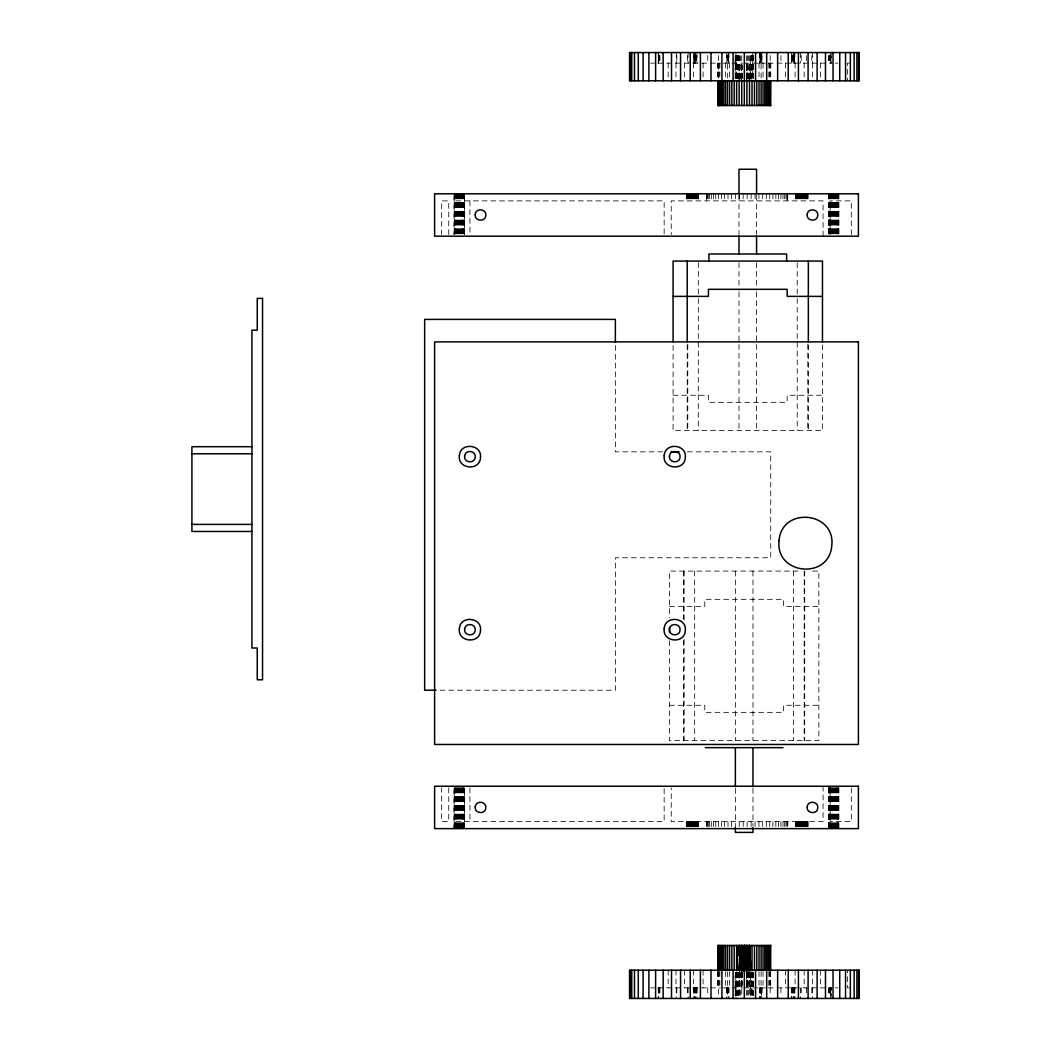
<?xml version="1.0" encoding="UTF-8"?>
<svg xmlns="http://www.w3.org/2000/svg" width="1051" height="1051" viewBox="0 0 1051 1051"><rect width="100%" height="100%" fill="white"/><g stroke="black" fill="none" stroke-linecap="round" stroke-linejoin="round"><path stroke-width="0.75" stroke-dasharray="5 3.75" d="M746.893 79.206L746.919 63.139L746.249 77.288M741.743 971.794L741.73 987.861L742.256 976.852M741.533 79.364L741.73 63.139L742.256 74.148M746.249 973.712L746.919 987.861L747.103 971.636M746.67 79.075L746.919 63.139L747.589 79.009M741.98 971.939L741.73 987.861L741.06 971.991M749.166 79.285L749.481 63.139L748.732 79.009M749.179 79.521L749.481 63.139L748.864 79.219M739.457 971.492L739.155 987.861L738.183 971.558M739.47 971.715L739.155 987.861L739.917 971.991M749.14 79.061L749.481 63.139L748.969 79.456M739.51 971.952L739.155 987.861L739.786 971.781M741.349 79.534L741.73 63.139L742.216 78.956M746.42 972.044L746.919 987.861L747.3 971.466M749.087 78.825L749.481 63.139M739.562 972.188L739.155 987.861L739.668 971.558M746.42 78.956L746.919 63.139L747.445 78.812M742.216 972.044L741.73 987.861L741.205 972.201M741.205 78.799L741.73 63.139L741.98 79.061M746.67 971.925L746.919 987.861L747.445 972.188M741.06 79.009L741.73 63.139L741.743 79.206M746.893 971.794L746.919 987.861L747.589 971.991M738.183 79.442L739.155 63.139L739.917 79.009M751.045 79.442L752.004 63.139L750.453 78.707M650.687 63.139L654.76 63.139M657.913 63.139L720.382 63.139M723.311 63.139L742.807 63.139M744.318 63.139L765.338 63.139M768.268 63.139L832.3 63.139M835.23 63.139L837.949 63.139M849.957 63.139L847.395 63.139L847.395 80.796M455.806 200.872L664.153 200.872L664.153 234.583M673.087 395.255L708.4 395.255L708.4 402.323L787.16 402.323L787.16 395.255L822.473 395.255M662.787 451.838L615.361 451.838L615.361 343.927M687.328 451.838L770.738 451.838L770.738 557.779L615.361 557.779L615.361 690.205L437.702 690.205M798.169 571.074L669.474 571.074L669.474 617.738M812.568 571.074L818.847 571.074L818.847 740.587L669.474 740.587L669.474 640.44M669.474 606.401L704.787 606.401L704.787 599.333L783.534 599.333L783.534 606.401L818.847 606.401M669.474 705.274L704.787 705.274L704.787 712.342L783.534 712.342L783.534 705.274L818.847 705.274M455.806 821.554L664.153 821.554L664.153 787.856M650.687 987.861L654.76 987.861M657.913 987.861L720.382 987.861M723.311 987.861L742.807 987.861M744.318 987.861L765.338 987.861M768.268 987.861L832.3 987.861M835.23 987.861L837.949 987.861M849.957 987.861L847.395 987.861L847.395 970.204M750.453 972.293L752.004 987.861L751.045 971.558M748.732 971.991L749.481 987.861L749.179 971.479M739.786 79.219L739.155 63.139L739.457 79.508M748.864 971.781L749.481 987.861L749.166 971.715M739.668 79.442L739.155 63.139L739.47 79.285M748.969 971.544L749.481 987.861L749.14 971.939M739.562 78.812L739.155 63.139L739.51 79.048M749.087 972.175L749.481 987.861M746.919 79.442L746.919 63.139L747.3 79.534M741.349 971.466L741.73 987.861L741.533 971.636M746.919 63.139L747.103 79.364M851.323 234.583L851.323 200.872L830.132 200.872L830.132 234.583M851.323 787.856L851.323 821.554L830.132 821.554L830.132 787.856M838.934 193.804L838.961 234.557M838.934 787.869L838.856 828.622M838.553 193.804L838.553 234.557M838.553 787.869L838.737 828.622M838.343 193.804L838.343 234.557M838.343 787.869L838.343 828.622M838.067 193.804L838.067 234.557M838.067 787.869L838.067 828.622M837.765 193.804L837.765 234.557M837.765 787.869L837.765 828.622M837.411 193.804L837.411 234.557M837.411 787.869L837.411 828.622M837.03 193.804L837.03 234.557M837.03 787.869L837.03 828.622M836.609 193.804L836.609 234.557M836.609 787.869L836.609 828.622M836.162 193.804L836.162 234.557M836.162 787.869L836.162 828.622M835.69 193.804L835.69 234.557M835.69 787.869L835.69 828.622M835.203 193.804L835.203 234.557M835.203 787.869L835.203 828.622M834.704 193.804L834.704 234.557M834.704 787.869L834.704 828.622M834.179 193.804L834.179 234.557M834.179 787.869L834.179 828.622M833.666 193.804L833.666 234.557M833.666 787.869L833.666 828.622M833.141 193.804L833.141 234.557M833.141 787.869L833.141 828.622M832.628 193.804L832.628 234.557M832.628 787.869L832.628 828.622M832.129 193.804L832.129 234.557M832.129 787.869L832.129 828.622M831.643 193.804L831.643 234.557M831.643 787.869L831.643 828.622M831.105 52.55L831.262 63.139M831.17 193.804L831.17 234.557M831.17 787.869L831.17 828.622M831.105 998.45L831.157 987.861L830.986 995.428M830.907 55.572L830.973 63.139M830.724 55.572L830.802 63.139M830.724 193.804L830.724 234.557M830.724 787.869L830.724 828.622M830.855 995.428L830.684 987.861L830.553 995.428M830.553 55.572L830.579 63.139M830.237 52.55L830.251 63.139M830.303 193.804L830.303 234.557M830.303 787.869L830.303 828.622M830.237 987.861L830.421 998.45M830.067 55.572L830.067 63.139M830.067 987.861L830.067 995.428M829.883 55.572L829.883 63.139M829.922 193.804L829.922 234.557M829.922 787.869L829.922 828.622M829.883 987.861L829.883 995.428M829.699 55.572L829.699 63.139M829.567 193.804L829.567 234.557M829.567 787.869L829.567 828.622M829.699 987.861L829.699 995.428M829.515 55.572L829.502 63.139M829.502 987.861L829.515 995.428M829.318 55.572L829.318 63.139M829.265 193.804L829.265 234.557M829.265 787.869L829.265 828.622M829.318 987.861L829.134 995.428M828.937 55.572L828.95 63.139M828.989 193.804L828.989 234.557M828.989 787.869L828.989 828.622M828.937 987.861L828.95 995.428M828.753 55.572L828.753 63.139M828.766 193.804L828.766 234.557M828.766 787.869L828.766 828.622M828.753 987.861L828.753 995.428M828.595 193.804L828.464 234.557M828.595 787.869L828.464 828.622M828.372 193.804L828.398 234.557M828.398 787.869L828.372 828.622M823.078 236.186L823.078 200.872L671.221 200.872L671.221 234.583M823.078 786.24L823.078 821.554L671.221 821.554L671.221 787.856M822.473 345.004L822.473 430.568L673.087 430.568L673.087 345.004M820.476 63.139L820.476 80.796M820.476 970.204L820.476 987.861M812.646 63.139L812.646 80.796M812.646 970.204L812.646 987.861M812.384 52.55L812.384 63.139M812.384 987.861L812.384 998.45M811.806 55.572L811.806 63.139M811.806 987.861L811.806 995.428M808.337 345.004L808.337 430.568M808.035 193.804L807.943 200.872M808.035 821.554L808.035 828.622M807.799 193.804L807.799 200.872M807.812 344.189L807.785 430.568M807.799 821.554L807.799 828.622M807.588 193.804L807.588 200.872M807.588 821.554L807.588 828.622M807.339 193.804L807.339 200.872M807.339 821.554L807.339 828.622M807.023 193.804L807.023 200.872M807.023 821.554L807.023 828.622M806.656 193.804L806.656 200.872M806.656 821.554L806.656 828.622M806.432 55.572L806.432 63.139M806.432 987.861L806.432 995.428M806.248 193.804L806.248 200.872M806.248 821.554L806.248 828.622M805.802 193.804L805.802 200.872M805.802 821.554L805.802 828.622M805.316 193.804L805.316 200.872M805.316 821.554L805.316 828.622M804.79 193.804L804.79 200.872M804.724 571.074L804.724 740.587M804.79 821.554L804.79 828.622M804.16 63.139L804.16 80.796M804.251 193.804L804.251 200.872M804.186 571.074L804.173 740.587M804.251 821.554L804.251 828.622M804.16 970.204L804.16 987.861M803.673 193.804L803.673 200.872M803.673 821.554L803.673 828.622M803.082 193.804L803.082 200.872M803.082 821.554L803.082 828.622M802.491 193.804L802.491 200.872M802.491 821.554L802.491 828.622M801.887 193.804L801.887 200.872M801.887 821.554L801.887 828.622M801.243 55.572L801.243 63.139M801.282 193.804L801.282 200.872M801.282 821.554L801.282 828.622M801.243 987.861L801.243 995.428M800.678 193.804L800.678 200.872M800.678 821.554L800.678 828.622M800.547 52.55L800.547 63.139M800.547 987.861L800.547 998.45M800.087 193.804L800.087 200.872M800.087 821.554L800.087 828.622M799.522 193.804L799.522 200.872M799.522 821.554L799.522 828.622M798.97 193.804L798.97 200.872M798.97 821.554L798.97 828.622M798.445 193.804L798.445 200.872M798.445 821.554L798.445 828.622M797.959 193.804L797.959 200.872M797.959 821.554L797.959 828.622M797.512 193.804L797.512 200.872M797.512 821.554L797.512 828.622M797.236 262.697L797.223 296.921M797.223 298.55L797.223 430.568M797.105 193.804L797.105 200.872M797.105 821.554L797.105 828.622M796.75 193.804L796.75 200.872M796.75 821.554L796.75 828.622M796.435 193.804L796.435 200.872M796.435 821.554L796.435 828.622M796.172 193.804L796.172 200.872M796.172 821.554L796.172 828.622M795.975 193.804L795.975 200.872M795.975 821.554L795.975 828.622M795.738 193.804L795.699 200.872M795.699 821.554L795.817 828.622M795.095 63.139L795.095 80.796M795.095 970.204L795.095 987.861M794.95 52.55L794.792 63.139M794.95 987.861L794.95 998.45M794.622 55.572L794.622 63.139M794.622 987.861L794.622 995.428M794.438 55.572L794.438 63.139M794.438 987.861L794.438 995.428M794.201 52.55L794.254 63.139M794.254 987.861L794.201 998.45M793.873 52.55L794.057 63.139M794.044 987.861L793.873 998.45M793.689 55.572L793.676 63.139M793.689 987.861L793.676 995.428M793.505 55.572L793.492 63.139M793.597 571.074L793.623 740.587M793.492 987.861L793.505 995.428M793.308 55.572L793.308 63.139M793.308 987.861L793.308 995.428M793.124 52.55L793.137 63.139M793.124 987.861L793.124 998.45M792.927 55.572L792.966 63.139M792.966 987.861L792.927 995.428M792.559 55.572L792.677 63.139M792.743 987.861L792.559 995.428M792.388 55.572L792.546 63.139M792.546 987.861L792.349 995.428M792.218 55.572L792.218 63.139M792.218 987.861L792.218 995.428M792.073 55.572L791.928 63.139L791.692 52.55M792.073 987.861L791.928 995.428M791.81 987.861L791.692 998.45M791.613 52.55L791.613 63.139M791.613 987.861L791.613 998.45M787.751 195.223L787.751 200.872M787.751 821.554L787.751 825.797M787.567 193.804L787.567 200.872M787.567 821.554L787.567 828.622M786.976 195.223L786.976 200.872M786.976 821.554L786.976 825.797M786.003 193.804L786.003 200.872M786.003 821.554L786.003 828.622M785.544 63.139L785.544 80.796M785.544 970.204L785.544 987.861M784.663 193.804L784.663 200.872M784.663 821.554L784.663 828.622M782.956 193.804L782.956 200.872M782.956 821.554L782.956 828.622M780.906 55.572L780.906 63.139M780.906 193.804L780.906 200.872M780.906 821.554L780.906 828.622M780.906 987.861L780.906 995.428M778.541 193.804L778.541 200.872M778.541 821.554L778.541 828.622M775.861 193.804L775.861 200.872M775.861 821.554L775.861 828.622M772.905 193.804L772.905 200.872M772.905 821.554L772.905 828.622M770.803 63.139L770.672 79.442M770.672 971.558L770.672 987.861M770.291 63.139L770.291 79.442M770.291 971.558L770.291 987.861M770.199 55.572L770.199 63.139M770.199 987.861L770.199 995.428M769.66 63.139L769.66 79.442M769.713 193.804L769.713 200.872M769.713 821.554L769.713 828.622M769.66 971.558L769.66 987.861M768.793 63.139L768.793 79.442M768.793 971.558L768.793 987.861M766.284 193.804L766.284 200.872M766.284 821.554L766.284 828.622M763.052 63.139L763.052 79.442M763.052 971.558L763.052 987.861M762.684 193.804L762.684 200.872M762.684 821.554L762.684 828.622M761.936 55.572L761.975 63.139M761.988 987.861L761.936 995.428M761.765 52.55L761.844 63.139M761.844 987.861L761.765 998.45M761.66 55.572L761.541 63.139M761.66 995.428L761.541 987.861L761.252 995.428M761.397 55.572L761.252 63.139M761.082 55.572L761.121 79.442M761.121 971.558L761.029 995.428M760.885 52.55L760.911 63.139M760.911 987.861L760.885 998.45M760.766 55.572L760.74 63.139M760.648 987.861L760.766 995.428M760.556 52.55L760.556 63.139M760.517 987.861L760.556 998.45M760.201 55.572L760.201 63.139M760.201 987.861L760.201 995.428M760.031 55.572L760.031 63.139M760.031 987.861L760.031 995.428M759.847 52.55L759.847 63.139M759.847 987.861L759.847 998.45M759.663 52.55L759.663 63.139M759.663 987.861L759.663 998.45M759.032 63.139L759.032 79.442M758.94 193.804L758.94 200.872M758.94 821.554L758.94 828.622M759.032 971.558L759.032 987.861M756.575 195.328L756.575 234.439M756.575 262.697L756.575 290.404M756.575 292.033L756.575 430.568M755.065 193.804L755.065 200.872M755.065 821.554L755.065 828.622M753.475 55.756L753.488 78.234M753.488 972.766L753.475 995.244M753.317 55.756L753.344 78.234M753.344 972.766L753.317 995.244M753.055 55.756L753.002 78.234M752.963 571.074L752.963 740.587M752.963 788.395L752.963 825.889M753.002 972.766L753.055 995.244M752.7 52.55L752.621 78.234M752.555 972.766L752.7 998.45M752.056 55.756L752.056 78.234M752.056 972.766L752.056 995.244M751.964 55.756L752.004 79.442M752.004 971.558L751.964 995.244M751.793 55.572L751.793 63.139M751.793 987.861L751.793 995.428M751.242 55.756L751.347 78.234M751.347 972.766L751.242 995.244M751.123 193.804L751.123 200.872M751.123 821.554L751.123 828.622M749.481 55.756L749.481 79.442M749.481 971.558L749.626 995.244M748.614 55.756L748.614 78.234M748.614 972.766L748.614 995.244M747.537 55.756L747.537 78.234M747.537 972.766L747.537 995.244M747.143 193.804L747.143 200.872M747.143 821.554L747.143 828.622M746.919 971.558L746.919 987.861M746.407 55.756L746.407 78.234M746.407 972.766L746.407 995.244M743.162 193.804L743.162 200.872M743.162 821.554L743.162 828.622M741.743 55.756L741.73 79.442M741.73 971.558L741.743 995.244M740.627 55.756L740.627 78.234M740.627 972.766L740.627 995.244M739.589 55.756L739.589 78.234M739.589 972.766L739.589 995.244M739.155 55.756L739.155 79.442M739.221 193.804L739.221 200.872M739.221 821.554L739.221 828.622M739.155 971.558L739.155 995.244M738.984 195.328L738.984 234.439M738.984 262.697L738.984 290.404M738.984 292.033L738.984 430.568M738.617 55.756L738.617 78.234M738.617 972.766L738.617 995.244M738.275 55.756L738.275 78.234M738.275 972.766L738.275 995.244M737.736 55.756L737.736 78.234M737.736 972.766L737.736 995.244M737.474 55.756L737.474 78.234M737.474 972.766L737.474 995.244M736.974 55.756L736.974 78.234M736.974 972.766L736.974 995.244M736.843 55.572L736.79 78.234M736.79 972.766L736.843 995.428M736.633 63.139L736.633 79.442M736.633 971.558L736.633 987.861M736.331 55.756L736.331 78.234M736.331 972.766L736.331 995.244M736.199 55.756L736.199 78.234M736.199 972.766L736.199 995.244M735.95 52.55L735.95 63.139M735.95 987.861L735.95 998.45M735.739 55.756L735.818 78.234M735.739 972.766L735.818 995.244M735.437 55.756L735.411 78.234M735.437 972.766L735.411 995.244M735.358 193.804L735.358 200.872M735.358 571.074L735.358 740.587M735.358 788.395L735.358 828.622M731.601 193.804L731.601 200.872M731.601 821.554L731.601 828.622M729.604 63.139L729.604 79.442M729.604 971.558L729.604 987.861M728.974 52.55L728.974 63.139M728.974 987.861L728.974 998.45M728.685 55.572L728.685 63.139M728.685 987.861L728.685 995.428M728.396 55.572L728.396 63.139M728.396 987.861L728.396 995.428M728.093 52.55L728.146 63.139M728.001 193.804L728.001 200.872M728.001 821.554L728.001 828.622M728.146 987.861L728.093 998.45M727.936 55.572L727.791 63.139M727.936 987.861L727.752 995.428M727.62 55.572L727.515 63.139M727.542 987.861L727.542 995.428L727.515 971.558M727.515 55.572L727.515 79.442M727.266 55.572L727.266 63.139M727.266 987.861L727.266 995.428M726.885 55.572L727.056 63.139M727.056 987.861L726.885 995.428M726.714 52.55L726.753 63.139M726.675 987.861L726.714 998.45M725.597 63.139L725.597 79.442M725.597 971.558L725.597 987.861M724.586 193.804L724.586 200.872M724.586 821.554L724.586 828.622M721.38 193.804L721.38 200.872M721.38 821.554L721.38 828.622M719.856 63.139L719.856 79.442M719.856 971.558L719.856 987.861M718.976 63.139L718.976 79.442M718.976 971.558L718.976 987.861M718.45 55.572L718.345 79.442M718.424 193.804L718.424 200.872M718.424 821.554L718.424 828.622M718.345 971.558L718.45 995.428M717.964 63.139L717.964 79.442M717.964 971.558L717.964 987.861M717.833 63.139L717.833 79.442M717.833 971.558L717.833 987.861M715.757 193.804L715.757 200.872M715.757 821.554L715.757 828.622M713.379 193.804L713.379 200.872M713.379 821.554L713.379 828.622M711.33 193.804L711.33 200.872M711.33 821.554L711.33 828.622M709.622 193.804L709.622 200.872M709.622 821.554L709.622 828.622M708.282 193.804L708.282 200.872M708.282 821.554L708.282 828.622M707.73 55.572L707.73 63.139M707.73 987.861L707.73 995.428M707.31 193.804L707.31 200.872M707.31 821.554L707.31 828.622M706.732 193.804L706.732 200.872M706.732 821.554L706.732 828.622M706.535 195.223L706.535 200.872M706.535 821.554L706.535 825.797M703.106 63.139L703.106 80.796M703.106 970.204L703.106 987.861M698.56 193.804L698.468 200.872M698.587 821.554L698.56 828.622M698.324 193.804L698.324 200.872M698.324 262.697L698.324 296.921M698.324 298.55L698.298 430.568M698.324 821.554L698.324 828.622M698.114 193.804L698.114 200.872M698.114 821.554L698.114 828.622M697.864 193.804L697.864 200.872M697.864 821.554L697.864 828.622M697.549 193.804L697.549 200.872M697.549 821.554L697.549 828.622M697.181 193.804L697.181 200.872M697.181 821.554L697.181 828.622M696.944 52.55L697.036 63.139M697.036 987.861L696.944 998.45M696.839 55.572L696.708 63.139M696.774 193.804L696.774 200.872M696.774 821.554L696.774 828.622M696.839 987.861L696.708 995.428M696.577 55.572L696.577 63.139M696.577 987.861L696.577 995.428M696.261 55.572L696.419 63.139M696.327 193.804L696.327 200.872M696.327 821.554L696.327 828.622M696.419 987.861L696.288 995.428M696.077 55.572L696.09 63.139M696.077 987.861L696.196 995.428M695.828 55.572L695.893 63.139M695.841 193.804L695.841 200.872M695.841 821.554L695.841 828.622M695.893 987.861L695.959 995.428M695.67 55.572L695.709 63.139M695.67 987.861L695.709 995.428M695.526 52.55L695.499 63.139M695.499 987.861L695.526 998.45M695.328 55.572L695.145 63.139M695.315 193.804L695.315 200.872M695.315 821.554L695.315 828.622M695.145 987.861L695.328 995.428M694.961 55.572L694.947 63.139M694.947 987.861L694.961 995.428M694.777 52.55L694.777 63.139M694.777 193.804L694.777 200.872M694.672 571.074L694.672 740.587M694.777 821.554L694.777 828.622M694.777 987.861L694.777 998.45M694.593 55.572L694.58 63.139M694.593 987.861L694.58 995.428M694.435 52.55L694.396 63.139M694.435 987.861L694.435 998.45M694.028 55.572L694.199 63.139M694.199 193.804L694.199 200.872M694.199 821.554L694.199 828.622M694.028 987.861L694.199 995.428M693.857 55.572L693.857 63.139M693.857 987.861L693.857 995.428M693.686 52.55L693.686 63.139M693.607 193.804L693.607 200.872M693.607 821.554L693.607 828.622M693.686 987.861L693.686 998.45M693.542 63.139L693.542 80.796M693.542 970.204L693.542 987.861M693.016 193.804L693.016 200.872M693.016 821.554L693.016 828.622M692.412 193.804L692.412 200.872M692.412 821.554L692.412 828.622M691.808 193.804L691.808 200.872M691.808 821.554L691.808 828.622M691.203 193.804L691.203 200.872M691.203 821.554L691.203 828.622M690.612 193.804L690.612 200.872M690.612 821.554L690.612 828.622M690.047 193.804L690.047 200.872M690.047 821.554L690.047 828.622M689.495 193.804L689.495 200.872M689.495 821.554L689.495 828.622M688.97 193.804L688.97 200.872M688.97 821.554L688.97 828.622M688.484 193.804L688.484 200.872M688.484 821.554L688.484 828.622M688.09 52.55L688.09 63.139M688.037 193.804L688.037 200.872M688.037 821.554L688.037 828.622M688.09 987.861L688.09 998.45M687.788 344.189L687.761 430.568M687.63 193.804L687.63 200.872M687.63 821.554L687.63 828.622M687.407 55.572L687.407 63.139M687.275 193.804L687.275 200.872M687.275 821.554L687.275 828.622M687.407 987.861L687.407 995.428M687.209 345.004L687.209 430.568M686.96 193.804L686.96 200.872M686.96 821.554L686.96 828.622M686.697 193.804L686.697 200.872M686.697 821.554L686.697 828.622M686.5 193.804L686.5 200.872M686.5 821.554L686.5 828.622M686.342 193.804L686.264 200.872M686.342 821.554L686.264 828.622M684.477 63.139L684.477 80.796M684.477 970.204L684.477 987.861M684.162 571.074L684.135 619.972M684.162 639.534L684.162 740.587M683.597 571.074L683.597 619.367M683.597 640.44L683.597 740.587M676.831 55.572L676.831 63.139M676.831 987.861L676.831 995.428M676.253 52.55L676.253 63.139M676.253 987.861L676.253 998.45M675.99 63.139L675.99 80.796M675.99 970.204L675.99 987.861M668.16 63.139L668.16 80.796M668.16 970.204L668.16 987.861M659.883 55.572L659.883 63.139M659.883 987.861L659.883 995.428M659.7 55.572L659.7 63.139M659.7 987.861L659.7 995.428M659.516 55.572L659.516 63.139M659.516 987.861L659.516 995.428M659.319 55.572L659.319 63.139M659.319 987.861L659.319 995.428M659.135 55.572L659.135 63.139M659.135 987.861L659.135 995.428M658.938 55.572L658.938 63.139M658.938 987.861L658.938 995.428M658.57 55.572L658.754 63.139M658.57 987.861L658.754 995.428M658.399 52.55L658.386 63.139M658.386 987.861L658.399 998.45M658.228 52.55L658.241 63.139M658.241 987.861L658.228 998.45M469.928 200.872L469.928 234.583M469.928 787.856L469.928 821.554M464.227 193.804L464.227 234.557M464.227 787.869L464.227 828.622M464.003 193.804L464.003 234.557M464.003 787.869L464.003 828.622M463.741 193.804L463.741 234.557M463.741 787.869L463.741 828.622M463.425 193.804L463.425 234.557M463.425 787.869L463.425 828.622M463.084 193.804L463.084 234.557M463.084 787.869L463.084 828.622M462.69 193.804L462.69 234.557M462.69 787.869L462.69 828.622M462.269 193.804L462.269 234.557M462.269 787.869L462.269 828.622M461.823 193.804L461.823 234.557M461.823 787.869L461.823 828.622M461.363 193.804L461.363 234.557M461.363 787.869L461.363 828.622M460.863 193.804L460.863 234.557M460.863 787.869L460.863 828.622M460.364 193.804L460.364 234.557M460.364 787.869L460.364 828.622M459.852 193.804L459.852 234.557M459.852 787.869L459.852 828.622M459.326 193.804L459.326 234.557M459.326 787.869L459.326 828.622M458.814 193.804L458.814 234.557M458.814 787.869L458.814 828.622M458.302 193.804L458.302 234.557M458.302 787.869L458.302 828.622M457.789 193.804L457.789 234.557M457.789 787.869L457.789 828.622M457.303 193.804L457.303 234.557M457.303 787.869L457.303 828.622M456.83 193.804L456.83 234.557M456.83 787.869L456.83 828.622M456.384 193.804L456.384 234.557M456.384 787.869L456.384 828.622M455.976 193.804L455.806 234.583M455.806 787.856L455.976 828.622M455.582 193.804L455.582 234.557M455.582 787.869L455.582 828.622M455.241 193.804L455.241 234.557M455.241 787.869L455.241 828.622M454.925 193.804L454.925 234.557M454.925 787.869L454.925 828.622M454.663 193.804L454.663 234.557M454.663 787.869L454.663 828.622M454.268 193.804L454.439 234.557M454.268 787.869L454.268 828.622M448.738 234.583L448.738 200.872L441.67 200.872L441.67 234.583M448.738 787.856L448.738 821.554L441.67 821.554L441.67 787.856M750.532 78.234L750.532 55.756L750.414 78.234M750.532 995.244L750.532 972.766L750.414 995.244M735.201 78.234L735.214 55.756L735.135 78.234M735.214 995.244L735.201 972.766L735.135 995.244M464.608 234.557L464.608 193.804L464.529 234.557M464.608 828.622L464.608 787.869L464.529 828.622M454.137 234.557L454.137 193.804L454.032 234.557M454.058 828.622L454.137 787.869L454.032 828.622"/><path stroke-width="1.5" d="M744.318 970.69L744.331 961.323L747.235 960.286L748.719 958.065L749.481 945.48L750.94 969.928M741.756 970.191C743.977 961.166 736.304 955.083 739.155 945.48L740.508 954.19L739.484 969.85M741.402 953.191L740.508 954.19L742.978 952.351L741.73 945.48L740.508 954.19L744.305 952.153L744.318 945.48C742.019 951.523 748.64 952.035 748.916 956.712L749.153 969.837M742.978 952.351L745.632 952.337L744.318 945.48C739.221 954.794 749.127 954.715 746.919 945.48L748.115 954.163L749.481 945.48C750.795 962.204 745.895 954.15 746.919 945.48C741.967 954.571 748.391 950.708 748.916 956.738L750.309 970.743M747.13 970.007C745.527 961.271 751.61 954.623 749.481 945.48L748.351 954.544M742.006 970.336C738.091 955.898 747.97 959.235 744.607 970.677M739.497 970.099L740.272 954.584L739.155 945.48C737.014 954.636 743.136 961.271 741.52 970.02M739.536 970.362L739.746 957.185M747.34 969.823C747.261 955.609 748.719 955.898 748.798 970.165M739.602 970.612L739.93 958.078L741.402 960.286M739.72 969.915L740.088 958.512M742.269 970.467L742.571 960.982L741.77 960.561M744.896 970.638C743.464 959.418 749.481 955.057 746.893 970.178M747.497 970.625L747.865 959.655M739.838 970.178L740.285 958.919M747.655 970.401L748.128 959.3L748.654 970.401M739.983 970.415L740.521 959.313L740.981 970.415M742.545 970.572L743.004 961.139L742.151 960.785M745.185 970.559C745.185 958.381 746.88 957.054 746.644 970.336M743.858 952.167L744.318 945.48L745.212 952.232M748.706 955.385L749.481 945.48L748.548 954.952M741.06 953.507L741.73 945.48C744.016 954.715 740.127 956.423 741.73 945.48L742.151 952.692M740.771 953.835L741.73 945.48L741.77 952.915M743.412 952.245L744.318 945.48M739.746 956.318L740.272 954.584M749.035 970.612L748.89 957.172L749.14 970.099M745.212 961.245L746.092 970.559M770.803 105.52L717.833 105.52L717.833 81.072M673.087 296.382L708.4 296.382L708.4 289.314L787.16 289.314L787.16 296.382L822.473 296.382M251.938 446.714L191.913 446.714L191.913 531.464L251.938 531.464M670.972 451.838L679.143 451.838M191.913 453.769L251.938 453.769M191.913 524.396L251.938 524.396M436.073 690.205L424.657 690.205L424.657 319.399L615.361 319.399L615.361 342.298M705.313 747.655L783.008 747.655M770.803 945.48L717.833 945.48L717.833 969.928M744.331 961.323L742.571 960.982M746.867 952.915L746.919 945.48L747.839 953.796M736.633 969.928L736.633 945.48L739.733 956.752M739.812 955.871L739.155 945.48L740.075 954.991M739.155 945.48L739.917 955.425M736.633 945.48L738.091 969.928M743.004 961.139L743.464 970.572M747.222 953.178L746.919 945.48L747.537 961.534M743.753 970.638L743.438 961.245L744.042 970.677M740.784 959.668L741.152 970.625M748.562 958.499L748.916 969.915M746.079 960.982L746.381 970.467M748.824 957.619L749.1 970.349M741.086 959.997L741.31 969.823M858.536 52.55L858.536 80.796M858.536 970.204L858.536 998.45M856.893 52.55L856.893 80.796M856.893 970.204L856.893 998.45M854.148 52.55L854.148 80.796M854.148 970.204L854.148 998.45M850.351 52.55L850.351 80.796M850.351 970.204L850.351 998.45M845.543 52.55L845.543 80.796M845.543 970.204L845.543 998.45M839.749 52.55L839.749 80.796M839.749 970.204L839.749 998.45M833.036 52.55L833.036 80.796M833.036 970.204L833.036 998.45M825.482 52.55L825.482 80.796M825.482 970.204L825.482 998.45M822.473 341.759L822.473 261.068L673.087 261.068L673.087 341.759M817.126 52.55L817.126 80.796M817.126 970.204L817.126 998.45M808.337 261.068L808.337 341.759M808.088 52.55L808.088 80.796M808.088 970.204L808.088 998.45M798.418 52.55L798.418 80.796M798.418 970.204L798.418 998.45M788.237 52.55L788.237 80.796M788.237 970.204L788.237 998.45M786.621 261.068L786.621 254L708.939 254L708.939 261.068M777.635 52.55L777.635 80.796M777.635 970.204L777.635 998.45M770.803 81.072L770.672 105.52M770.672 945.48L770.672 969.928M770.291 81.072L770.291 105.52M770.291 945.48L770.291 969.928M769.66 81.072L769.66 105.52M769.66 945.48L769.66 969.928M768.793 81.072L768.793 105.52M768.793 945.48L768.793 969.928M767.677 81.072L767.677 105.52M767.677 945.48L767.677 969.928M766.705 52.55L766.705 80.796M766.705 970.204L766.705 998.45M766.337 81.072L766.337 105.52M766.337 945.48L766.337 969.928M764.8 81.072L764.8 105.52M764.8 945.48L764.8 969.928M763.052 81.072L763.052 105.52M763.052 945.48L763.052 969.928M761.121 81.072L761.121 105.52M761.121 945.48L761.121 969.928M759.032 81.072L759.032 105.52M759.032 945.48L759.032 969.928M756.799 81.072L756.799 105.52M756.799 945.48L756.799 969.928M756.575 193.699L756.575 169.25L738.984 169.25L738.984 193.699M756.575 236.068L756.575 254M755.564 52.55L755.564 80.796M755.564 970.204L755.564 998.45M754.46 81.072L754.46 105.52M754.46 945.48L754.46 969.928M752.963 747.655L752.963 786.765M752.963 827.518L752.963 832.405L735.358 832.405L735.358 827.518M752.004 81.072L752.004 105.52M752.004 945.48L752.004 969.928M749.481 81.072L749.481 105.52M749.626 955.109L749.481 958.315M748.614 953.507L748.614 959.931M746.919 81.072L746.919 105.52M746.407 951.904L746.407 961.534M745.251 951.904L745.251 961.534M744.318 52.55L744.318 80.796M744.318 81.072L744.318 105.52M744.318 970.204L744.318 998.45M744.069 951.904L744.069 961.534M742.886 951.904L742.886 961.534M741.73 81.072L741.73 105.52M741.743 951.904L741.743 961.534M740.627 953.507L740.627 961.534M739.589 953.507L739.589 959.931M739.155 81.072L739.155 105.52M738.984 236.068L738.984 254M736.633 81.072L736.633 105.52M735.358 747.655L735.358 786.765M734.189 81.072L734.189 105.52M734.189 945.48L734.189 969.928M733.072 52.55L733.072 80.796M733.072 970.204L733.072 998.45M731.838 81.072L731.838 105.52M731.838 945.48L731.838 969.928M729.604 81.072L729.604 105.52M729.604 945.48L729.604 969.928M727.515 81.072L727.515 105.52M727.515 945.48L727.515 969.928M725.597 81.072L725.597 105.52M725.597 945.48L725.597 969.928M723.85 81.072L723.85 105.52M723.85 945.48L723.85 969.928M722.3 81.072L722.3 105.52M722.3 945.48L722.3 969.928M721.932 52.55L721.932 80.796M721.932 970.204L721.932 998.45M720.96 81.072L720.96 105.52M720.96 945.48L720.96 969.928M719.856 81.072L719.856 105.52M719.856 945.48L719.856 969.928M718.976 81.072L718.976 105.52M718.976 945.48L718.976 969.928M718.345 81.072L718.345 105.52M718.345 945.48L718.345 969.928M717.964 81.072L717.964 105.52M717.964 945.48L717.964 969.928M711.002 52.55L711.002 80.796M711.002 970.204L711.002 998.45M700.4 52.55L700.4 80.796M700.4 970.204L700.4 998.45M690.218 52.55L690.218 80.796M690.218 970.204L690.218 998.45M687.209 261.068L687.209 341.759M680.562 52.55L680.562 80.796M680.562 970.204L680.562 998.45M671.51 52.55L671.51 80.796M671.51 970.204L671.51 998.45M669.474 627.473L669.474 632.334M663.168 52.55L663.168 80.796M663.168 970.204L663.168 998.45M655.601 52.55L655.601 80.796M655.601 970.204L655.601 998.45M648.887 52.55L648.887 80.796M648.887 970.204L648.887 998.45M643.094 52.55L643.094 80.796M643.094 970.204L643.094 998.45M638.285 52.55L638.285 80.796M638.285 970.204L638.285 998.45M634.489 52.55L634.489 80.796M634.489 970.204L634.489 998.45M631.756 52.55L631.756 80.796M631.756 970.204L631.756 998.45M630.101 52.55L630.101 80.796M630.101 970.204L630.101 998.45M459.379 455.622C457.408 469.153 479.768 471.347 480.465 457.697C482.435 444.166 460.088 441.959 459.379 455.622M475.249 214.483C474.264 221.249 485.444 222.339 485.798 215.521C486.784 208.755 475.604 207.651 475.249 214.483M464.66 456.134C463.675 462.9 474.842 464.003 475.197 457.172C476.182 450.406 465.002 449.303 464.66 456.134M459.379 628.656C457.408 642.187 479.768 644.394 480.465 630.731C482.435 617.2 460.088 615.006 459.379 628.656M464.66 629.181C463.675 635.947 474.842 637.037 475.197 630.219C476.182 623.453 465.002 622.35 464.66 629.181M475.249 806.918C474.264 813.684 485.444 814.775 485.798 807.956C486.784 801.19 475.604 800.087 475.249 806.918M664.206 455.622C662.235 469.153 684.582 471.347 685.291 457.697C687.262 444.166 664.915 441.959 664.206 455.622M669.474 456.134C668.489 462.9 679.669 464.003 680.023 457.172C681.009 450.406 669.829 449.303 669.474 456.134M664.206 628.656C662.235 642.187 684.582 644.394 685.291 630.731C687.262 617.2 664.915 615.006 664.206 628.656M669.474 629.181C668.489 635.947 679.669 637.037 680.023 630.219C681.009 623.453 669.829 622.35 669.474 629.181M779.054 540.582C774.994 574.858 829.068 580.178 831.775 545.771C835.834 511.495 781.76 506.162 779.054 540.582M807.207 214.483C806.222 221.249 817.402 222.339 817.744 215.521C818.729 208.755 807.562 207.651 807.207 214.483M807.207 806.918C806.222 813.684 817.402 814.775 817.744 807.956C818.729 801.19 807.562 800.087 807.207 806.918M859.087 52.55L629.549 52.55L629.549 80.796L859.087 80.796L859.087 52.55M858.391 193.804L434.615 193.804L434.615 236.186L858.391 236.186L858.391 193.804M262.54 298.392L257.245 298.392L257.245 330.172L251.938 330.172L251.938 648.007L257.245 648.007L257.245 679.787L262.54 679.787L262.54 298.392M858.391 341.877L434.615 341.877L434.615 744.463L858.391 744.463L858.391 341.877M858.391 786.24L434.615 786.24L434.615 828.622L858.391 828.622L858.391 786.24M859.087 970.204L629.549 970.204L629.549 998.45L859.087 998.45L859.087 970.204"/></g></svg>
